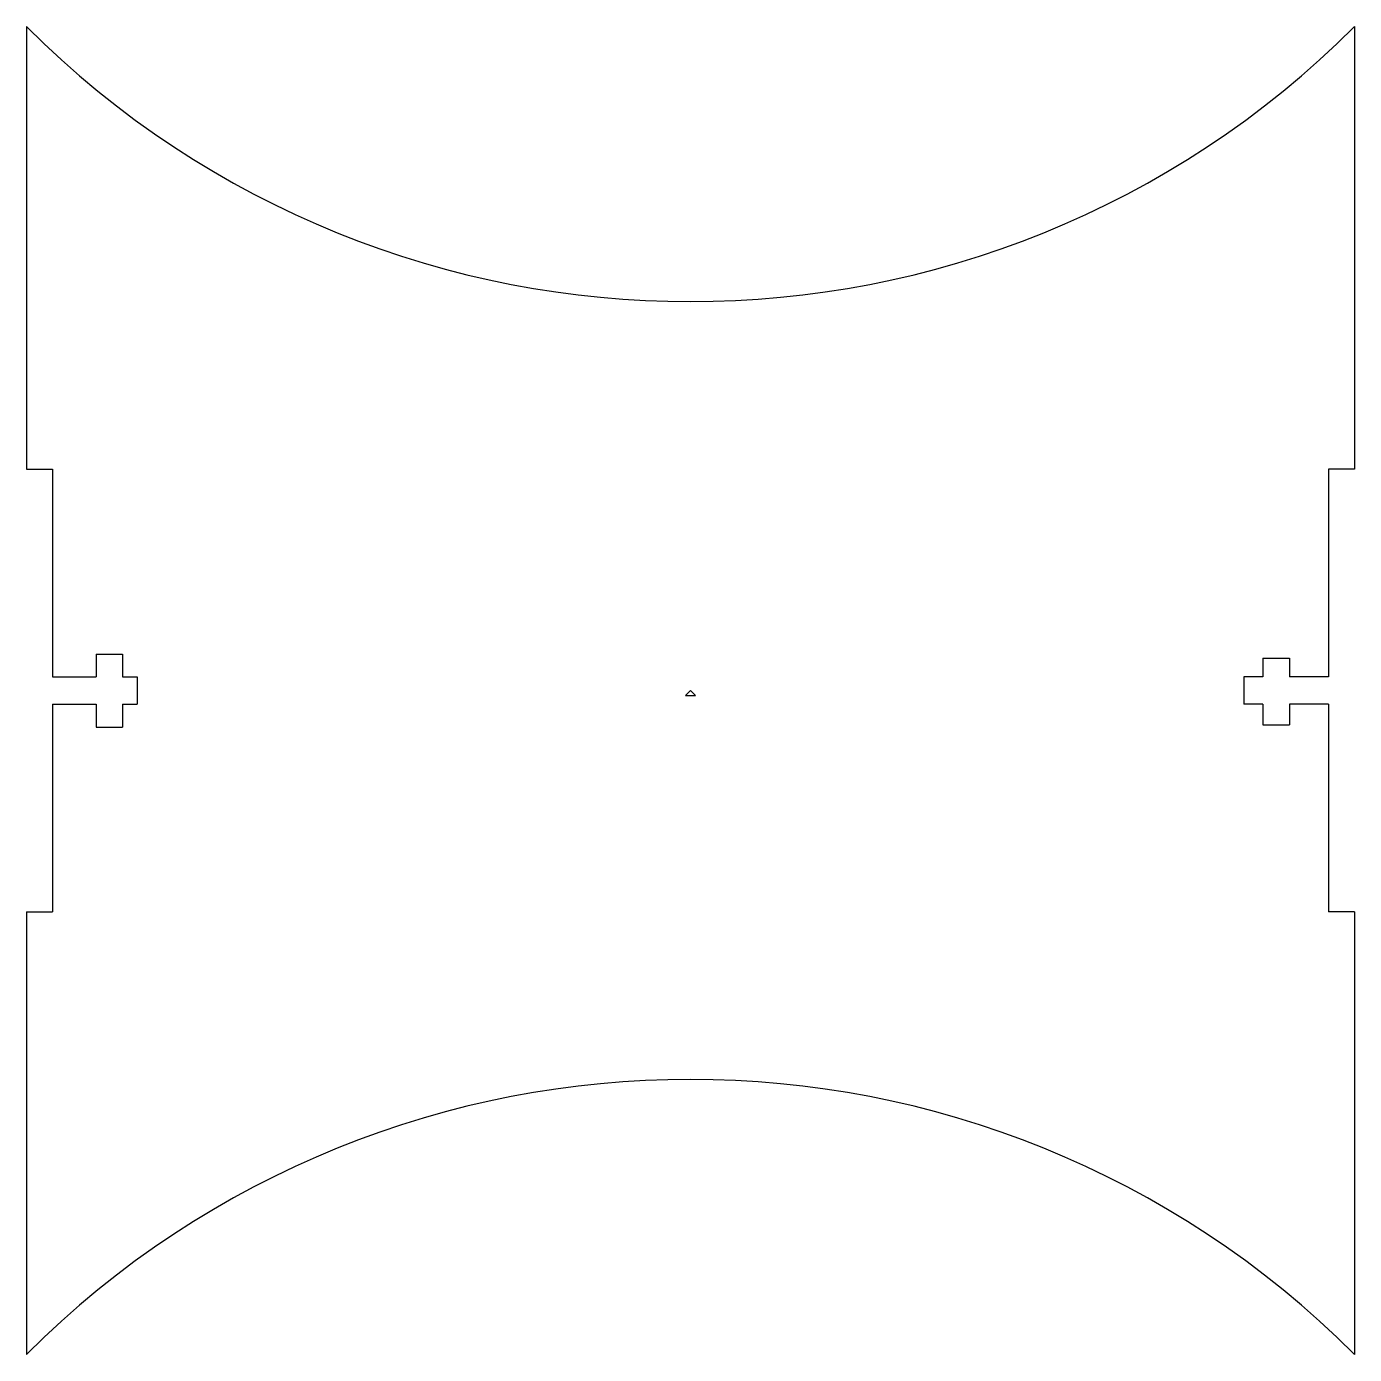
# Model space of a CAD drawing. Extents: x -3.01 to 2.99, y -2.98 to 3.02.
import ezdxf

# ---------------------------------------------------------------- set-up
doc = ezdxf.new("R2010")
doc.units = 0
doc.header["$MEASUREMENT"] = 0
doc.layers.add('VISIBLE', color=7, linetype='CONTINUOUS')

msp = doc.modelspace()

# ---------------------------------------------------------------- linework, layer by layer
at = {"layer": 'VISIBLE'}
for p, q in [((-3.0067, 3.0225, 0.117), (-3.0067, 1.0225, 0.117)), ((2.9933, 3.0225, 0.117), (2.9933, 1.0225, 0.117)), ((-3.0067, 1.0225, 0.117), (-2.8897, 1.0225, 0.117)), ((-2.8897, 1.0225, 0.117), (-2.8897, 0.085, 0.117)), ((2.8763, 1.0225, 0.117), (2.8763, 0.085, 0.117)), ((2.9933, 1.0225, 0.117), (2.8763, 1.0225, 0.117)), ((-2.6926, 0.1866, 0.117), (-2.6926, 0.085, 0.117)), ((-2.6926, 0.1866, 0.117), (-2.5726, 0.1866, 0.117)), ((-2.5726, 0.1866, 0.117), (-2.5726, 0.085, 0.117)), ((2.5798, 0.168, 0.117), (2.5798, 0.085, 0.117)), ((2.5798, 0.168, 0.117), (2.6998, 0.168, 0.117)), ((2.6998, 0.168, 0.117), (2.6998, 0.085, 0.117)), ((-2.8897, 0.085, 0.117), (-2.6926, 0.085, 0.117)), ((-2.5726, 0.085, 0.117), (-2.5067, 0.085, 0.117)), ((-2.5067, 0.085, 0.117), (-2.5067, -0.04, 0.117)), ((2.4933, 0.085, 0.117), (2.4933, -0.04, 0.117)), ((2.5798, 0.085, 0.117), (2.4933, 0.085, 0.117)), ((2.8763, 0.085, 0.117), (2.6998, 0.085, 0.117)), ((-0.0067, 0.0225, 0.117), (-0.0292, 0, 0.117)), ((-0.0292, 0, 0.117), (0.0158, 0, 0.117)), ((0.0158, 0, 0.117), (-0.0067, 0.0225, 0.117)), ((-2.8897, -0.04, 0.117), (-2.6926, -0.04, 0.117)), ((-2.8897, -0.04, 0.117), (-2.8897, -0.9775, 0.117)), ((-2.6926, -0.04, 0.117), (-2.6926, -0.1434, 0.117)), ((-2.5726, -0.04, 0.117), (-2.5067, -0.04, 0.117)), ((-2.5726, -0.04, 0.117), (-2.5726, -0.1434, 0.117)), ((2.5798, -0.04, 0.117), (2.4933, -0.04, 0.117)), ((2.5798, -0.04, 0.117), (2.5798, -0.132, 0.117)), ((2.8763, -0.04, 0.117), (2.6998, -0.04, 0.117)), ((2.6998, -0.04, 0.117), (2.6998, -0.132, 0.117)), ((2.8763, -0.04, 0.117), (2.8763, -0.9775, 0.117)), ((-2.6926, -0.1434, 0.117), (-2.5726, -0.1434, 0.117)), ((2.5798, -0.132, 0.117), (2.6998, -0.132, 0.117)), ((-3.0067, -0.9775, 0.117), (-2.8897, -0.9775, 0.117)), ((-3.0067, -0.9775, 0.117), (-3.0067, -2.9775, 0.117)), ((2.9933, -0.9775, 0.117), (2.8763, -0.9775, 0.117)), ((2.9933, -0.9775, 0.117), (2.9933, -2.9775, 0.117))]:
    msp.add_line(p, q, dxfattribs=at)
for centre, start, end in [((-0.0067, 6.0225, 0.117), 225, 315), ((-0.0067, -5.9775, 0.117), 45, 135)]:
    msp.add_arc(centre, 4.2426, start, end, dxfattribs=at)

doc.saveas('drawing.dxf')
